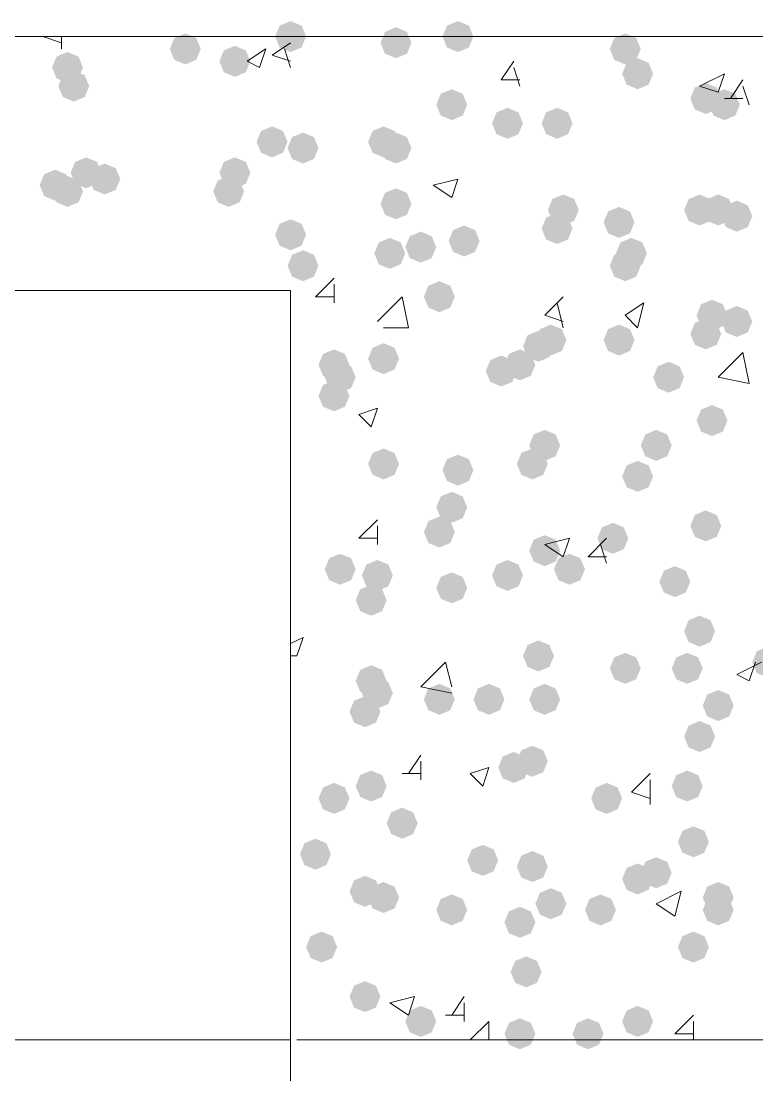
# Model space of a CAD drawing. Header units: millimetres. Extents: x 29 to 95071, y 20 to 67221.
# Drawn here: x 15689 to 16278, y 46276 to 47119 of the extents above; entities that cross this region are included whole.
import ezdxf

# ---------------------------------------------------------------- set-up
doc = ezdxf.new("R2010")
doc.units = ezdxf.units.MM

msp = doc.modelspace()

# ---------------------------------------------------------------- hatches: boundary and pattern name
h = msp.add_hatch(color=7)
h.dxf.hatch_style = 2
h.paths.add_polyline_path([(15904.9, 47094.52), (15896.15, 47098.16), (15892.51, 47106.91), (15896.15, 47115.66), (15904.9, 47119.3), (15913.65, 47115.66), (15917.29, 47106.91), (15913.65, 47098.16)])
h = msp.add_hatch(color=7)
h.dxf.hatch_style = 2
h.paths.add_polyline_path([(16038.73, 47094.52), (16029.98, 47098.16), (16026.34, 47106.91), (16029.98, 47115.66), (16038.73, 47119.3), (16047.48, 47115.66), (16051.12, 47106.91), (16047.48, 47098.16)])
h = msp.add_hatch(color=7)
h.dxf.hatch_style = 2
h.paths.add_polyline_path([(15820.64, 47084.61), (15811.89, 47088.25), (15808.25, 47097), (15811.89, 47105.75), (15820.64, 47109.39), (15829.39, 47105.75), (15833.03, 47097), (15829.39, 47088.25)])
h = msp.add_hatch(color=7)
h.dxf.hatch_style = 2
h.paths.add_polyline_path([(15989.16, 47089.56), (15980.41, 47093.2), (15976.77, 47101.95), (15980.41, 47110.71), (15989.16, 47114.35), (15997.92, 47110.71), (16001.56, 47101.95), (15997.92, 47093.2)])
h = msp.add_hatch(color=7)
h.dxf.hatch_style = 2
h.paths.add_polyline_path([(16172.56, 47084.61), (16163.81, 47088.25), (16160.17, 47097), (16163.81, 47105.75), (16172.56, 47109.39), (16181.31, 47105.75), (16184.95, 47097), (16181.31, 47088.25)])
h = msp.add_hatch(color=7)
h.dxf.hatch_style = 2
h.paths.add_polyline_path([(15860.29, 47074.69), (15851.54, 47078.33), (15847.9, 47087.09), (15851.54, 47095.84), (15860.29, 47099.48), (15869.05, 47095.84), (15872.69, 47087.09), (15869.05, 47078.33)])
h = msp.add_hatch(color=7)
h.dxf.hatch_style = 2
h.paths.add_polyline_path([(15726.47, 47069.74), (15717.72, 47073.38), (15714.08, 47082.13), (15717.72, 47090.88), (15726.47, 47094.52), (15735.22, 47090.88), (15738.86, 47082.13), (15735.22, 47073.38)])
h = msp.add_hatch(color=7)
h.dxf.hatch_style = 2
h.paths.add_polyline_path([(16182.47, 47064.78), (16173.72, 47068.42), (16170.08, 47077.17), (16173.72, 47085.92), (16182.47, 47089.56), (16191.22, 47085.92), (16194.86, 47077.17), (16191.22, 47068.42)])
h = msp.add_hatch(color=7)
h.dxf.hatch_style = 2
h.paths.add_polyline_path([(15731.42, 47054.87), (15722.67, 47058.51), (15719.03, 47067.26), (15722.67, 47076.01), (15731.42, 47079.65), (15740.18, 47076.01), (15743.82, 47067.26), (15740.18, 47058.51)])
h = msp.add_hatch(color=7)
h.dxf.hatch_style = 2
h.paths.add_polyline_path([(16236.99, 47044.95), (16228.24, 47048.59), (16224.6, 47057.35), (16228.24, 47066.1), (16236.99, 47069.74), (16245.74, 47066.1), (16249.38, 47057.35), (16245.74, 47048.59)])
h = msp.add_hatch(color=7)
h.dxf.hatch_style = 2
h.paths.add_polyline_path([(16033.77, 47040), (16025.02, 47043.64), (16021.38, 47052.39), (16025.02, 47061.14), (16033.77, 47064.78), (16042.52, 47061.14), (16046.16, 47052.39), (16042.52, 47043.64)])
h = msp.add_hatch(color=7)
h.dxf.hatch_style = 2
h.paths.add_polyline_path([(16251.86, 47040), (16243.11, 47043.64), (16239.47, 47052.39), (16243.11, 47061.14), (16251.86, 47064.78), (16260.61, 47061.14), (16264.25, 47052.39), (16260.61, 47043.64)])
h = msp.add_hatch(color=7)
h.dxf.hatch_style = 2
h.paths.add_polyline_path([(16078.38, 47025.13), (16069.63, 47028.77), (16065.99, 47037.52), (16069.63, 47046.27), (16078.38, 47049.91), (16087.13, 47046.27), (16090.77, 47037.52), (16087.13, 47028.77)])
h = msp.add_hatch(color=7)
h.dxf.hatch_style = 2
h.paths.add_polyline_path([(16118.03, 47025.13), (16109.28, 47028.77), (16105.64, 47037.52), (16109.28, 47046.27), (16118.03, 47049.91), (16126.79, 47046.27), (16130.43, 47037.52), (16126.79, 47028.77)])
h = msp.add_hatch(color=7)
h.dxf.hatch_style = 2
h.paths.add_polyline_path([(15890.03, 47010.26), (15881.28, 47013.9), (15877.64, 47022.65), (15881.28, 47031.4), (15890.03, 47035.04), (15898.79, 47031.4), (15902.43, 47022.65), (15898.79, 47013.9)])
h = msp.add_hatch(color=7)
h.dxf.hatch_style = 2
h.paths.add_polyline_path([(15979.25, 47010.26), (15970.5, 47013.9), (15966.86, 47022.65), (15970.5, 47031.4), (15979.25, 47035.04), (15988, 47031.4), (15991.64, 47022.65), (15988, 47013.9)])
h = msp.add_hatch(color=7)
h.dxf.hatch_style = 2
h.paths.add_polyline_path([(15914.82, 47005.3), (15906.07, 47008.94), (15902.43, 47017.69), (15906.07, 47026.45), (15914.82, 47030.09), (15923.57, 47026.45), (15927.21, 47017.69), (15923.57, 47008.94)])
h = msp.add_hatch(color=7)
h.dxf.hatch_style = 2
h.paths.add_polyline_path([(15989.16, 47005.3), (15980.41, 47008.94), (15976.77, 47017.69), (15980.41, 47026.45), (15989.16, 47030.09), (15997.92, 47026.45), (16001.56, 47017.69), (15997.92, 47008.94)])
h = msp.add_hatch(color=7)
h.dxf.hatch_style = 2
h.paths.add_polyline_path([(15741.34, 46985.48), (15732.59, 46989.12), (15728.95, 46997.87), (15732.59, 47006.62), (15741.34, 47010.26), (15750.09, 47006.62), (15753.73, 46997.87), (15750.09, 46989.12)])
h = msp.add_hatch(color=7)
h.dxf.hatch_style = 2
h.paths.add_polyline_path([(15860.29, 46985.48), (15851.54, 46989.12), (15847.9, 46997.87), (15851.54, 47006.62), (15860.29, 47010.26), (15869.05, 47006.62), (15872.69, 46997.87), (15869.05, 46989.12)])
h = msp.add_hatch(color=7)
h.dxf.hatch_style = 2
h.paths.add_polyline_path([(15716.55, 46975.56), (15707.8, 46979.2), (15704.16, 46987.95), (15707.8, 46996.71), (15716.55, 47000.35), (15725.31, 46996.71), (15728.95, 46987.95), (15725.31, 46979.2)])
h = msp.add_hatch(color=7)
h.dxf.hatch_style = 2
h.paths.add_polyline_path([(15756.21, 46980.52), (15747.46, 46984.16), (15743.82, 46992.91), (15747.46, 47001.66), (15756.21, 47005.3), (15764.96, 47001.66), (15768.6, 46992.91), (15764.96, 46984.16)])
h = msp.add_hatch(color=7)
h.dxf.hatch_style = 2
h.paths.add_polyline_path([(15726.47, 46970.61), (15717.72, 46974.25), (15714.08, 46983), (15717.72, 46991.75), (15726.47, 46995.39), (15735.22, 46991.75), (15738.86, 46983), (15735.22, 46974.25)])
h = msp.add_hatch(color=7)
h.dxf.hatch_style = 2
h.paths.add_polyline_path([(15855.34, 46970.61), (15846.59, 46974.25), (15842.95, 46983), (15846.59, 46991.75), (15855.34, 46995.39), (15864.09, 46991.75), (15867.73, 46983), (15864.09, 46974.25)])
h = msp.add_hatch(color=7)
h.dxf.hatch_style = 2
h.paths.add_polyline_path([(15989.16, 46960.69), (15980.41, 46964.33), (15976.77, 46973.08), (15980.41, 46981.84), (15989.16, 46985.48), (15997.92, 46981.84), (16001.56, 46973.08), (15997.92, 46964.33)])
h = msp.add_hatch(color=7)
h.dxf.hatch_style = 2
h.paths.add_polyline_path([(16122.99, 46955.74), (16114.24, 46959.38), (16110.6, 46968.13), (16114.24, 46976.88), (16122.99, 46980.52), (16131.74, 46976.88), (16135.38, 46968.13), (16131.74, 46959.38)])
h = msp.add_hatch(color=7)
h.dxf.hatch_style = 2
h.paths.add_polyline_path([(16232.04, 46955.74), (16223.28, 46959.38), (16219.64, 46968.13), (16223.28, 46976.88), (16232.04, 46980.52), (16240.79, 46976.88), (16244.43, 46968.13), (16240.79, 46959.38)])
h = msp.add_hatch(color=7)
h.dxf.hatch_style = 2
h.paths.add_polyline_path([(16246.9, 46955.74), (16238.15, 46959.38), (16234.51, 46968.13), (16238.15, 46976.88), (16246.9, 46980.52), (16255.66, 46976.88), (16259.3, 46968.13), (16255.66, 46959.38)])
h = msp.add_hatch(color=7)
h.dxf.hatch_style = 2
h.paths.add_polyline_path([(16261.77, 46950.78), (16253.02, 46954.42), (16249.38, 46963.17), (16253.02, 46971.92), (16261.77, 46975.56), (16270.53, 46971.92), (16274.17, 46963.17), (16270.53, 46954.42)])
h = msp.add_hatch(color=7)
h.dxf.hatch_style = 2
h.paths.add_polyline_path([(16118.03, 46940.87), (16109.28, 46944.51), (16105.64, 46953.26), (16109.28, 46962.01), (16118.03, 46965.65), (16126.79, 46962.01), (16130.43, 46953.26), (16126.79, 46944.51)])
h = msp.add_hatch(color=7)
h.dxf.hatch_style = 2
h.paths.add_polyline_path([(16167.6, 46945.82), (16158.85, 46949.46), (16155.21, 46958.22), (16158.85, 46966.97), (16167.6, 46970.61), (16176.35, 46966.97), (16179.99, 46958.22), (16176.35, 46949.46)])
h = msp.add_hatch(color=7)
h.dxf.hatch_style = 2
h.paths.add_polyline_path([(15904.9, 46935.91), (15896.15, 46939.55), (15892.51, 46948.3), (15896.15, 46957.05), (15904.9, 46960.69), (15913.65, 46957.05), (15917.29, 46948.3), (15913.65, 46939.55)])
h = msp.add_hatch(color=7)
h.dxf.hatch_style = 2
h.paths.add_polyline_path([(16043.69, 46930.95), (16034.94, 46934.59), (16031.3, 46943.35), (16034.94, 46952.1), (16043.69, 46955.74), (16052.44, 46952.1), (16056.08, 46943.35), (16052.44, 46934.59)])
h = msp.add_hatch(color=7)
h.dxf.hatch_style = 2
h.paths.add_polyline_path([(16008.99, 46926), (16000.24, 46929.64), (15996.6, 46938.39), (16000.24, 46947.14), (16008.99, 46950.78), (16017.74, 46947.14), (16021.38, 46938.39), (16017.74, 46929.64)])
h = msp.add_hatch(color=7)
h.dxf.hatch_style = 2
h.paths.add_polyline_path([(15984.21, 46921.04), (15975.46, 46924.68), (15971.82, 46933.43), (15975.46, 46942.18), (15984.21, 46945.82), (15992.96, 46942.18), (15996.6, 46933.43), (15992.96, 46924.68)])
h = msp.add_hatch(color=7)
h.dxf.hatch_style = 2
h.paths.add_polyline_path([(16177.51, 46921.04), (16168.76, 46924.68), (16165.12, 46933.43), (16168.76, 46942.18), (16177.51, 46945.82), (16186.26, 46942.18), (16189.9, 46933.43), (16186.26, 46924.68)])
h = msp.add_hatch(color=7)
h.dxf.hatch_style = 2
h.paths.add_polyline_path([(15914.82, 46911.13), (15906.07, 46914.77), (15902.43, 46923.52), (15906.07, 46932.27), (15914.82, 46935.91), (15923.57, 46932.27), (15927.21, 46923.52), (15923.57, 46914.77)])
h = msp.add_hatch(color=7)
h.dxf.hatch_style = 2
h.paths.add_polyline_path([(16172.56, 46911.13), (16163.81, 46914.77), (16160.17, 46923.52), (16163.81, 46932.27), (16172.56, 46935.91), (16181.31, 46932.27), (16184.95, 46923.52), (16181.31, 46914.77)])
h = msp.add_hatch(color=7)
h.dxf.hatch_style = 2
h.paths.add_polyline_path([(16023.86, 46886.35), (16015.11, 46889.99), (16011.47, 46898.74), (16015.11, 46907.49), (16023.86, 46911.13), (16032.61, 46907.49), (16036.25, 46898.74), (16032.61, 46889.99)])
h = msp.add_hatch(color=7)
h.dxf.hatch_style = 2
h.paths.add_polyline_path([(16241.95, 46871.48), (16233.2, 46875.12), (16229.56, 46883.87), (16233.2, 46892.62), (16241.95, 46896.26), (16250.7, 46892.62), (16254.34, 46883.87), (16250.7, 46875.12)])
h = msp.add_hatch(color=7)
h.dxf.hatch_style = 2
h.paths.add_polyline_path([(16261.77, 46866.52), (16253.02, 46870.16), (16249.38, 46878.91), (16253.02, 46887.66), (16261.77, 46891.3), (16270.53, 46887.66), (16274.17, 46878.91), (16270.53, 46870.16)])
h = msp.add_hatch(color=7)
h.dxf.hatch_style = 2
h.paths.add_polyline_path([(16236.99, 46856.61), (16228.24, 46860.25), (16224.6, 46869), (16228.24, 46877.75), (16236.99, 46881.39), (16245.74, 46877.75), (16249.38, 46869), (16245.74, 46860.25)])
h = msp.add_hatch(color=7)
h.dxf.hatch_style = 2
h.paths.add_polyline_path([(16103.17, 46846.69), (16094.41, 46850.33), (16090.77, 46859.08), (16094.41, 46867.84), (16103.17, 46871.48), (16111.92, 46867.84), (16115.56, 46859.08), (16111.92, 46850.33)])
h = msp.add_hatch(color=7)
h.dxf.hatch_style = 2
h.paths.add_polyline_path([(16113.08, 46851.65), (16104.33, 46855.29), (16100.69, 46864.04), (16104.33, 46872.79), (16113.08, 46876.43), (16121.83, 46872.79), (16125.47, 46864.04), (16121.83, 46855.29)])
h = msp.add_hatch(color=7)
h.dxf.hatch_style = 2
h.paths.add_polyline_path([(16167.6, 46851.65), (16158.85, 46855.29), (16155.21, 46864.04), (16158.85, 46872.79), (16167.6, 46876.43), (16176.35, 46872.79), (16179.99, 46864.04), (16176.35, 46855.29)])
h = msp.add_hatch(color=7)
h.dxf.hatch_style = 2
h.paths.add_polyline_path([(15939.6, 46831.82), (15930.85, 46835.46), (15927.21, 46844.21), (15930.85, 46852.97), (15939.6, 46856.61), (15948.35, 46852.97), (15951.99, 46844.21), (15948.35, 46835.46)])
h = msp.add_hatch(color=7)
h.dxf.hatch_style = 2
h.paths.add_polyline_path([(15979.25, 46836.78), (15970.5, 46840.42), (15966.86, 46849.17), (15970.5, 46857.92), (15979.25, 46861.56), (15988, 46857.92), (15991.64, 46849.17), (15988, 46840.42)])
h = msp.add_hatch(color=7)
h.dxf.hatch_style = 2
h.paths.add_polyline_path([(16088.3, 46831.82), (16079.54, 46835.46), (16075.9, 46844.21), (16079.54, 46852.97), (16088.3, 46856.61), (16097.05, 46852.97), (16100.69, 46844.21), (16097.05, 46835.46)])
h = msp.add_hatch(color=7)
h.dxf.hatch_style = 2
h.paths.add_polyline_path([(15944.56, 46821.91), (15935.8, 46825.55), (15932.16, 46834.3), (15935.8, 46843.05), (15944.56, 46846.69), (15953.31, 46843.05), (15956.95, 46834.3), (15953.31, 46825.55)])
h = msp.add_hatch(color=7)
h.dxf.hatch_style = 2
h.paths.add_polyline_path([(16073.43, 46826.87), (16064.67, 46830.51), (16061.03, 46839.26), (16064.67, 46848.01), (16073.43, 46851.65), (16082.18, 46848.01), (16085.82, 46839.26), (16082.18, 46830.51)])
h = msp.add_hatch(color=7)
h.dxf.hatch_style = 2
h.paths.add_polyline_path([(16207.25, 46821.91), (16198.5, 46825.55), (16194.86, 46834.3), (16198.5, 46843.05), (16207.25, 46846.69), (16216, 46843.05), (16219.64, 46834.3), (16216, 46825.55)])
h = msp.add_hatch(color=7)
h.dxf.hatch_style = 2
h.paths.add_polyline_path([(15939.6, 46807.04), (15930.85, 46810.68), (15927.21, 46819.43), (15930.85, 46828.18), (15939.6, 46831.82), (15948.35, 46828.18), (15951.99, 46819.43), (15948.35, 46810.68)])
h = msp.add_hatch(color=7)
h.dxf.hatch_style = 2
h.paths.add_polyline_path([(16241.95, 46787.21), (16233.2, 46790.85), (16229.56, 46799.61), (16233.2, 46808.36), (16241.95, 46812), (16250.7, 46808.36), (16254.34, 46799.61), (16250.7, 46790.85)])
h = msp.add_hatch(color=7)
h.dxf.hatch_style = 2
h.paths.add_polyline_path([(16108.12, 46767.39), (16099.37, 46771.03), (16095.73, 46779.78), (16099.37, 46788.53), (16108.12, 46792.17), (16116.87, 46788.53), (16120.51, 46779.78), (16116.87, 46771.03)])
h = msp.add_hatch(color=7)
h.dxf.hatch_style = 2
h.paths.add_polyline_path([(16197.34, 46767.39), (16188.59, 46771.03), (16184.95, 46779.78), (16188.59, 46788.53), (16197.34, 46792.17), (16206.09, 46788.53), (16209.73, 46779.78), (16206.09, 46771.03)])
h = msp.add_hatch(color=7)
h.dxf.hatch_style = 2
h.paths.add_polyline_path([(15979.25, 46752.52), (15970.5, 46756.16), (15966.86, 46764.91), (15970.5, 46773.66), (15979.25, 46777.3), (15988, 46773.66), (15991.64, 46764.91), (15988, 46756.16)])
h = msp.add_hatch(color=7)
h.dxf.hatch_style = 2
h.paths.add_polyline_path([(16038.73, 46747.56), (16029.98, 46751.2), (16026.34, 46759.95), (16029.98, 46768.7), (16038.73, 46772.34), (16047.48, 46768.7), (16051.12, 46759.95), (16047.48, 46751.2)])
h = msp.add_hatch(color=7)
h.dxf.hatch_style = 2
h.paths.add_polyline_path([(16098.21, 46752.52), (16089.46, 46756.16), (16085.82, 46764.91), (16089.46, 46773.66), (16098.21, 46777.3), (16106.96, 46773.66), (16110.6, 46764.91), (16106.96, 46756.16)])
h = msp.add_hatch(color=7)
h.dxf.hatch_style = 2
h.paths.add_polyline_path([(16182.47, 46742.61), (16173.72, 46746.25), (16170.08, 46755), (16173.72, 46763.75), (16182.47, 46767.39), (16191.22, 46763.75), (16194.86, 46755), (16191.22, 46746.25)])
h = msp.add_hatch(color=7)
h.dxf.hatch_style = 2
h.paths.add_polyline_path([(16033.77, 46717.82), (16025.02, 46721.46), (16021.38, 46730.21), (16025.02, 46738.97), (16033.77, 46742.61), (16042.52, 46738.97), (16046.16, 46730.21), (16042.52, 46721.46)])
h = msp.add_hatch(color=7)
h.dxf.hatch_style = 2
h.paths.add_polyline_path([(16023.86, 46698), (16015.11, 46701.64), (16011.47, 46710.39), (16015.11, 46719.14), (16023.86, 46722.78), (16032.61, 46719.14), (16036.25, 46710.39), (16032.61, 46701.64)])
h = msp.add_hatch(color=7)
h.dxf.hatch_style = 2
h.paths.add_polyline_path([(16236.99, 46702.95), (16228.24, 46706.59), (16224.6, 46715.34), (16228.24, 46724.1), (16236.99, 46727.74), (16245.74, 46724.1), (16249.38, 46715.34), (16245.74, 46706.59)])
h = msp.add_hatch(color=7)
h.dxf.hatch_style = 2
h.paths.add_polyline_path([(16162.64, 46693.04), (16153.89, 46696.68), (16150.25, 46705.43), (16153.89, 46714.18), (16162.64, 46717.82), (16171.39, 46714.18), (16175.03, 46705.43), (16171.39, 46696.68)])
h = msp.add_hatch(color=7)
h.dxf.hatch_style = 2
h.paths.add_polyline_path([(16108.12, 46683.13), (16099.37, 46686.77), (16095.73, 46695.52), (16099.37, 46704.27), (16108.12, 46707.91), (16116.87, 46704.27), (16120.51, 46695.52), (16116.87, 46686.77)])
h = msp.add_hatch(color=7)
h.dxf.hatch_style = 2
h.paths.add_polyline_path([(15944.56, 46668.26), (15935.8, 46671.9), (15932.16, 46680.65), (15935.8, 46689.4), (15944.56, 46693.04), (15953.31, 46689.4), (15956.95, 46680.65), (15953.31, 46671.9)])
h = msp.add_hatch(color=7)
h.dxf.hatch_style = 2
h.paths.add_polyline_path([(15974.3, 46663.3), (15965.54, 46666.94), (15961.9, 46675.69), (15965.54, 46684.44), (15974.3, 46688.08), (15983.05, 46684.44), (15986.69, 46675.69), (15983.05, 46666.94)])
h = msp.add_hatch(color=7)
h.dxf.hatch_style = 2
h.paths.add_polyline_path([(16078.38, 46663.3), (16069.63, 46666.94), (16065.99, 46675.69), (16069.63, 46684.44), (16078.38, 46688.08), (16087.13, 46684.44), (16090.77, 46675.69), (16087.13, 46666.94)])
h = msp.add_hatch(color=7)
h.dxf.hatch_style = 2
h.paths.add_polyline_path([(16127.95, 46668.26), (16119.2, 46671.9), (16115.56, 46680.65), (16119.2, 46689.4), (16127.95, 46693.04), (16136.7, 46689.4), (16140.34, 46680.65), (16136.7, 46671.9)])
h = msp.add_hatch(color=7)
h.dxf.hatch_style = 2
h.paths.add_polyline_path([(16033.77, 46653.39), (16025.02, 46657.03), (16021.38, 46665.78), (16025.02, 46674.53), (16033.77, 46678.17), (16042.52, 46674.53), (16046.16, 46665.78), (16042.52, 46657.03)])
h = msp.add_hatch(color=7)
h.dxf.hatch_style = 2
h.paths.add_polyline_path([(16212.21, 46658.34), (16203.46, 46661.98), (16199.82, 46670.74), (16203.46, 46679.49), (16212.21, 46683.13), (16220.96, 46679.49), (16224.6, 46670.74), (16220.96, 46661.98)])
h = msp.add_hatch(color=7)
h.dxf.hatch_style = 2
h.paths.add_polyline_path([(15969.34, 46643.47), (15960.59, 46647.11), (15956.95, 46655.87), (15960.59, 46664.62), (15969.34, 46668.26), (15978.09, 46664.62), (15981.73, 46655.87), (15978.09, 46647.11)])
h = msp.add_hatch(color=7)
h.dxf.hatch_style = 2
h.paths.add_polyline_path([(16232.04, 46618.69), (16223.28, 46622.33), (16219.64, 46631.08), (16223.28, 46639.83), (16232.04, 46643.47), (16240.79, 46639.83), (16244.43, 46631.08), (16240.79, 46622.33)])
h = msp.add_hatch(color=7)
h.dxf.hatch_style = 2
h.paths.add_polyline_path([(16103.17, 46598.87), (16094.41, 46602.51), (16090.77, 46611.26), (16094.41, 46620.01), (16103.17, 46623.65), (16111.92, 46620.01), (16115.56, 46611.26), (16111.92, 46602.51)])
h = msp.add_hatch(color=7)
h.dxf.hatch_style = 2
h.paths.add_polyline_path([(16286.56, 46593.91), (16277.81, 46597.55), (16274.17, 46606.3), (16277.81, 46615.05), (16286.56, 46618.69), (16295.31, 46615.05), (16298.95, 46606.3), (16295.31, 46597.55)])
h = msp.add_hatch(color=7)
h.dxf.hatch_style = 2
h.paths.add_polyline_path([(16172.56, 46588.95), (16163.81, 46592.59), (16160.17, 46601.34), (16163.81, 46610.1), (16172.56, 46613.74), (16181.31, 46610.1), (16184.95, 46601.34), (16181.31, 46592.59)])
h = msp.add_hatch(color=7)
h.dxf.hatch_style = 2
h.paths.add_polyline_path([(16222.12, 46588.95), (16213.37, 46592.59), (16209.73, 46601.34), (16213.37, 46610.1), (16222.12, 46613.74), (16230.87, 46610.1), (16234.51, 46601.34), (16230.87, 46592.59)])
h = msp.add_hatch(color=7)
h.dxf.hatch_style = 2
h.paths.add_polyline_path([(15969.34, 46579.04), (15960.59, 46582.68), (15956.95, 46591.43), (15960.59, 46600.18), (15969.34, 46603.82), (15978.09, 46600.18), (15981.73, 46591.43), (15978.09, 46582.68)])
h = msp.add_hatch(color=7)
h.dxf.hatch_style = 2
h.paths.add_polyline_path([(15974.3, 46569.13), (15965.54, 46572.77), (15961.9, 46581.52), (15965.54, 46590.27), (15974.3, 46593.91), (15983.05, 46590.27), (15986.69, 46581.52), (15983.05, 46572.77)])
h = msp.add_hatch(color=7)
h.dxf.hatch_style = 2
h.paths.add_polyline_path([(16023.86, 46564.17), (16015.11, 46567.81), (16011.47, 46576.56), (16015.11, 46585.31), (16023.86, 46588.95), (16032.61, 46585.31), (16036.25, 46576.56), (16032.61, 46567.81)])
h = msp.add_hatch(color=7)
h.dxf.hatch_style = 2
h.paths.add_polyline_path([(16063.51, 46564.17), (16054.76, 46567.81), (16051.12, 46576.56), (16054.76, 46585.31), (16063.51, 46588.95), (16072.26, 46585.31), (16075.9, 46576.56), (16072.26, 46567.81)])
h = msp.add_hatch(color=7)
h.dxf.hatch_style = 2
h.paths.add_polyline_path([(16108.12, 46564.17), (16099.37, 46567.81), (16095.73, 46576.56), (16099.37, 46585.31), (16108.12, 46588.95), (16116.87, 46585.31), (16120.51, 46576.56), (16116.87, 46567.81)])
h = msp.add_hatch(color=7)
h.dxf.hatch_style = 2
h.paths.add_polyline_path([(15964.38, 46554.26), (15955.63, 46557.9), (15951.99, 46566.65), (15955.63, 46575.4), (15964.38, 46579.04), (15973.13, 46575.4), (15976.77, 46566.65), (15973.13, 46557.9)])
h = msp.add_hatch(color=7)
h.dxf.hatch_style = 2
h.paths.add_polyline_path([(16246.9, 46559.21), (16238.15, 46562.85), (16234.51, 46571.6), (16238.15, 46580.36), (16246.9, 46584), (16255.66, 46580.36), (16259.3, 46571.6), (16255.66, 46562.85)])
h = msp.add_hatch(color=7)
h.dxf.hatch_style = 2
h.paths.add_polyline_path([(16232.04, 46534.43), (16223.28, 46538.07), (16219.64, 46546.82), (16223.28, 46555.57), (16232.04, 46559.21), (16240.79, 46555.57), (16244.43, 46546.82), (16240.79, 46538.07)])
h = msp.add_hatch(color=7)
h.dxf.hatch_style = 2
h.paths.add_polyline_path([(16232.04, 46534.43), (16223.28, 46538.07), (16219.64, 46546.82), (16223.28, 46555.57), (16232.04, 46559.21), (16240.79, 46555.57), (16244.43, 46546.82), (16240.79, 46538.07)])
h = msp.add_hatch(color=7)
h.dxf.hatch_style = 2
h.paths.add_polyline_path([(16083.34, 46509.65), (16074.59, 46513.29), (16070.95, 46522.04), (16074.59, 46530.79), (16083.34, 46534.43), (16092.09, 46530.79), (16095.73, 46522.04), (16092.09, 46513.29)])
h = msp.add_hatch(color=7)
h.dxf.hatch_style = 2
h.paths.add_polyline_path([(16098.21, 46514.6), (16089.46, 46518.24), (16085.82, 46527), (16089.46, 46535.75), (16098.21, 46539.39), (16106.96, 46535.75), (16110.6, 46527), (16106.96, 46518.24)])
h = msp.add_hatch(color=7)
h.dxf.hatch_style = 2
h.paths.add_polyline_path([(15969.34, 46494.78), (15960.59, 46498.42), (15956.95, 46507.17), (15960.59, 46515.92), (15969.34, 46519.56), (15978.09, 46515.92), (15981.73, 46507.17), (15978.09, 46498.42)])
h = msp.add_hatch(color=7)
h.dxf.hatch_style = 2
h.paths.add_polyline_path([(16222.12, 46494.78), (16213.37, 46498.42), (16209.73, 46507.17), (16213.37, 46515.92), (16222.12, 46519.56), (16230.87, 46515.92), (16234.51, 46507.17), (16230.87, 46498.42)])
h = msp.add_hatch(color=7)
h.dxf.hatch_style = 2
h.paths.add_polyline_path([(15939.6, 46484.87), (15930.85, 46488.51), (15927.21, 46497.26), (15930.85, 46506.01), (15939.6, 46509.65), (15948.35, 46506.01), (15951.99, 46497.26), (15948.35, 46488.51)])
h = msp.add_hatch(color=7)
h.dxf.hatch_style = 2
h.paths.add_polyline_path([(16157.69, 46484.87), (16148.94, 46488.51), (16145.3, 46497.26), (16148.94, 46506.01), (16157.69, 46509.65), (16166.44, 46506.01), (16170.08, 46497.26), (16166.44, 46488.51)])
h = msp.add_hatch(color=7)
h.dxf.hatch_style = 2
h.paths.add_polyline_path([(15994.12, 46465.04), (15985.37, 46468.68), (15981.73, 46477.43), (15985.37, 46486.18), (15994.12, 46489.82), (16002.87, 46486.18), (16006.51, 46477.43), (16002.87, 46468.68)])
h = msp.add_hatch(color=7)
h.dxf.hatch_style = 2
h.paths.add_polyline_path([(16227.08, 46450.17), (16218.33, 46453.81), (16214.69, 46462.56), (16218.33, 46471.31), (16227.08, 46474.95), (16235.83, 46471.31), (16239.47, 46462.56), (16235.83, 46453.81)])
h = msp.add_hatch(color=7)
h.dxf.hatch_style = 2
h.paths.add_polyline_path([(15924.73, 46440.26), (15915.98, 46443.9), (15912.34, 46452.65), (15915.98, 46461.4), (15924.73, 46465.04), (15933.48, 46461.4), (15937.12, 46452.65), (15933.48, 46443.9)])
h = msp.add_hatch(color=7)
h.dxf.hatch_style = 2
h.paths.add_polyline_path([(16058.56, 46435.3), (16049.8, 46438.94), (16046.16, 46447.69), (16049.8, 46456.44), (16058.56, 46460.08), (16067.31, 46456.44), (16070.95, 46447.69), (16067.31, 46438.94)])
h = msp.add_hatch(color=7)
h.dxf.hatch_style = 2
h.paths.add_polyline_path([(16098.21, 46430.34), (16089.46, 46433.98), (16085.82, 46442.73), (16089.46, 46451.49), (16098.21, 46455.13), (16106.96, 46451.49), (16110.6, 46442.73), (16106.96, 46433.98)])
h = msp.add_hatch(color=7)
h.dxf.hatch_style = 2
h.paths.add_polyline_path([(16197.34, 46425.39), (16188.59, 46429.03), (16184.95, 46437.78), (16188.59, 46446.53), (16197.34, 46450.17), (16206.09, 46446.53), (16209.73, 46437.78), (16206.09, 46429.03)])
h = msp.add_hatch(color=7)
h.dxf.hatch_style = 2
h.paths.add_polyline_path([(16182.47, 46420.43), (16173.72, 46424.07), (16170.08, 46432.82), (16173.72, 46441.57), (16182.47, 46445.21), (16191.22, 46441.57), (16194.86, 46432.82), (16191.22, 46424.07)])
h = msp.add_hatch(color=7)
h.dxf.hatch_style = 2
h.paths.add_polyline_path([(15964.38, 46410.52), (15955.63, 46414.16), (15951.99, 46422.91), (15955.63, 46431.66), (15964.38, 46435.3), (15973.13, 46431.66), (15976.77, 46422.91), (15973.13, 46414.16)])
h = msp.add_hatch(color=7)
h.dxf.hatch_style = 2
h.paths.add_polyline_path([(15979.25, 46405.56), (15970.5, 46409.2), (15966.86, 46417.95), (15970.5, 46426.7), (15979.25, 46430.34), (15988, 46426.7), (15991.64, 46417.95), (15988, 46409.2)])
h = msp.add_hatch(color=7)
h.dxf.hatch_style = 2
h.paths.add_polyline_path([(16113.08, 46400.6), (16104.33, 46404.24), (16100.69, 46413), (16104.33, 46421.75), (16113.08, 46425.39), (16121.83, 46421.75), (16125.47, 46413), (16121.83, 46404.24)])
h = msp.add_hatch(color=7)
h.dxf.hatch_style = 2
h.paths.add_polyline_path([(16246.9, 46405.56), (16238.15, 46409.2), (16234.51, 46417.95), (16238.15, 46426.7), (16246.9, 46430.34), (16255.66, 46426.7), (16259.3, 46417.95), (16255.66, 46409.2)])
h = msp.add_hatch(color=7)
h.dxf.hatch_style = 2
h.paths.add_polyline_path([(16033.77, 46395.65), (16025.02, 46399.29), (16021.38, 46408.04), (16025.02, 46416.79), (16033.77, 46420.43), (16042.52, 46416.79), (16046.16, 46408.04), (16042.52, 46399.29)])
h = msp.add_hatch(color=7)
h.dxf.hatch_style = 2
h.paths.add_polyline_path([(16152.73, 46395.65), (16143.98, 46399.29), (16140.34, 46408.04), (16143.98, 46416.79), (16152.73, 46420.43), (16161.48, 46416.79), (16165.12, 46408.04), (16161.48, 46399.29)])
h = msp.add_hatch(color=7)
h.dxf.hatch_style = 2
h.paths.add_polyline_path([(16246.9, 46395.65), (16238.15, 46399.29), (16234.51, 46408.04), (16238.15, 46416.79), (16246.9, 46420.43), (16255.66, 46416.79), (16259.3, 46408.04), (16255.66, 46399.29)])
h = msp.add_hatch(color=7)
h.dxf.hatch_style = 2
h.paths.add_polyline_path([(16088.3, 46385.73), (16079.54, 46389.37), (16075.9, 46398.13), (16079.54, 46406.88), (16088.3, 46410.52), (16097.05, 46406.88), (16100.69, 46398.13), (16097.05, 46389.37)])
h = msp.add_hatch(color=7)
h.dxf.hatch_style = 2
h.paths.add_polyline_path([(15929.69, 46365.91), (15920.93, 46369.55), (15917.29, 46378.3), (15920.93, 46387.05), (15929.69, 46390.69), (15938.44, 46387.05), (15942.08, 46378.3), (15938.44, 46369.55)])
h = msp.add_hatch(color=7)
h.dxf.hatch_style = 2
h.paths.add_polyline_path([(16227.08, 46365.91), (16218.33, 46369.55), (16214.69, 46378.3), (16218.33, 46387.05), (16227.08, 46390.69), (16235.83, 46387.05), (16239.47, 46378.3), (16235.83, 46369.55)])
h = msp.add_hatch(color=7)
h.dxf.hatch_style = 2
h.paths.add_polyline_path([(16093.25, 46346.08), (16084.5, 46349.72), (16080.86, 46358.47), (16084.5, 46367.22), (16093.25, 46370.86), (16102, 46367.22), (16105.64, 46358.47), (16102, 46349.72)])
h = msp.add_hatch(color=7)
h.dxf.hatch_style = 2
h.paths.add_polyline_path([(15964.38, 46326.26), (15955.63, 46329.9), (15951.99, 46338.65), (15955.63, 46347.4), (15964.38, 46351.04), (15973.13, 46347.4), (15976.77, 46338.65), (15973.13, 46329.9)])
h = msp.add_hatch(color=7)
h.dxf.hatch_style = 2
h.paths.add_polyline_path([(16008.99, 46306.43), (16000.24, 46310.07), (15996.6, 46318.82), (16000.24, 46327.57), (16008.99, 46331.21), (16017.74, 46327.57), (16021.38, 46318.82), (16017.74, 46310.07)])
h = msp.add_hatch(color=7)
h.dxf.hatch_style = 2
h.paths.add_polyline_path([(16182.47, 46306.43), (16173.72, 46310.07), (16170.08, 46318.82), (16173.72, 46327.57), (16182.47, 46331.21), (16191.22, 46327.57), (16194.86, 46318.82), (16191.22, 46310.07)])
h = msp.add_hatch(color=7)
h.dxf.hatch_style = 2
h.paths.add_polyline_path([(16088.3, 46296.52), (16079.54, 46300.16), (16075.9, 46308.91), (16079.54, 46317.66), (16088.3, 46321.3), (16097.05, 46317.66), (16100.69, 46308.91), (16097.05, 46300.16)])
h = msp.add_hatch(color=7)
h.dxf.hatch_style = 2
h.paths.add_polyline_path([(16142.82, 46296.52), (16134.07, 46300.16), (16130.43, 46308.91), (16134.07, 46317.66), (16142.82, 46321.3), (16151.57, 46317.66), (16155.21, 46308.91), (16151.57, 46300.16)])

# ---------------------------------------------------------------- linework, layer by layer
at = {"color": 7, "lineweight": 0}
for points in [[(13956.98, 47106.91), (18854.05, 47106.91)], [(15706.64, 47106.91), (15711.6, 47106.91)], [(15706.64, 47106.91), (15721.51, 47101.95)], [(15721.51, 47097), (15721.51, 47106.91)], [(15890.03, 47092.04), (15904.9, 47101.95)], [(15870.21, 47087.09), (15885.08, 47097)], [(15880.12, 47082.13), (15885.08, 47097)], [(15890.03, 47092.04), (15904.9, 47087.09)], [(15904.9, 47082.13), (15899.95, 47097)], [(15870.21, 47087.09), (15880.12, 47082.13)], [(16073.43, 47072.22), (16083.34, 47087.09)], [(16088.3, 47067.26), (16083.34, 47082.13)], [(16232.04, 47067.26), (16251.86, 47077.17)], [(16246.9, 47062.3), (16251.86, 47077.17)], [(16073.43, 47072.22), (16088.3, 47072.22)], [(16232.04, 47067.26), (16246.9, 47062.3)], [(16256.82, 47057.35), (16266.73, 47072.22)], [(16271.69, 47052.39), (16266.73, 47067.26)], [(16251.86, 47057.35), (16266.73, 47057.35)], [(16018.9, 46987.95), (16038.73, 46992.91)], [(16033.77, 46978.04), (16038.73, 46992.91)], [(16018.9, 46987.95), (16033.77, 46978.04)], [(15924.73, 46898.74), (15939.6, 46913.61)], [(15939.6, 46893.78), (15939.6, 46908.65)], [(14155.24, 46903.69), (15904.9, 46903.69)], [(15904.9, 42903.76), (15904.9, 46903.69)], [(15924.73, 46898.74), (15939.6, 46898.74)], [(15974.3, 46878.91), (15994.12, 46898.74)], [(15999.08, 46873.95), (15994.12, 46898.74)], [(16108.12, 46883.87), (16122.99, 46898.74)], [(16122.99, 46873.95), (16118.03, 46893.78)], [(16172.56, 46883.87), (16187.43, 46893.78)], [(16182.47, 46873.95), (16187.43, 46893.78)], [(16108.12, 46883.87), (16122.99, 46878.91)], [(16172.56, 46883.87), (16182.47, 46873.95)], [(15979.25, 46873.95), (15999.08, 46873.95)], [(16246.9, 46834.3), (16266.73, 46854.13)], [(16271.69, 46829.35), (16266.73, 46854.13)], [(16246.9, 46834.3), (16271.69, 46829.35)], [(15959.43, 46804.56), (15974.3, 46809.52)], [(15959.43, 46804.56), (15969.34, 46794.65)], [(15969.34, 46794.65), (15974.3, 46809.52)], [(15959.43, 46705.43), (15974.3, 46720.3)], [(15974.3, 46700.47), (15974.3, 46715.34)], [(15959.43, 46705.43), (15974.3, 46705.43)], [(16108.12, 46700.47), (16127.95, 46705.43)], [(16122.99, 46690.56), (16127.95, 46705.43)], [(16142.82, 46690.56), (16157.69, 46705.43)], [(16108.12, 46700.47), (16122.99, 46690.56)], [(16157.69, 46685.61), (16152.73, 46700.47)], [(16142.82, 46690.56), (16157.69, 46690.56)], [(15904.9, 46621.17), (15914.82, 46626.13)], [(15909.86, 46611.26), (15914.82, 46626.13)], [(15904.9, 46611.26), (15909.86, 46611.26)], [(16008.99, 46586.47), (16028.82, 46606.3)], [(16033.77, 46586.47), (16028.82, 46606.3)], [(16261.77, 46596.39), (16281.6, 46606.3)], [(16271.69, 46591.43), (16276.64, 46606.3)], [(16261.77, 46596.39), (16271.69, 46591.43)], [(16008.99, 46586.47), (16033.77, 46581.52)], [(15999.08, 46517.08), (16008.99, 46531.95)], [(16008.99, 46512.13), (16008.99, 46527)], [(15994.12, 46517.08), (16008.99, 46517.08)], [(16048.64, 46517.08), (16063.51, 46522.04)], [(16048.64, 46517.08), (16058.56, 46507.17)], [(16058.56, 46507.17), (16063.51, 46522.04)], [(16177.51, 46502.21), (16192.38, 46517.08)], [(16192.38, 46492.3), (16192.38, 46512.13)], [(16177.51, 46502.21), (16192.38, 46497.26)], [(16197.34, 46413), (16217.17, 46422.91)], [(16212.21, 46403.08), (16217.17, 46422.91)], [(16197.34, 46413), (16212.21, 46403.08)], [(15984.21, 46333.69), (16004.03, 46338.65)], [(15984.21, 46333.69), (15999.08, 46323.78)], [(15999.08, 46323.78), (16004.03, 46338.65)], [(16033.77, 46323.78), (16043.69, 46338.65)], [(16043.69, 46318.82), (16043.69, 46333.69)], [(16028.82, 46323.78), (16043.69, 46323.78)], [(16212.21, 46308.91), (16227.08, 46323.78)], [(16048.64, 46303.95), (16063.51, 46318.82)], [(16063.51, 46303.95), (16063.51, 46318.82)], [(16227.08, 46303.95), (16227.08, 46318.82)], [(16212.21, 46308.91), (16227.08, 46308.91)], [(10908.71, 46303.95), (15904.9, 46303.95)], [(15909.86, 46303.95), (16911.08, 46303.95)]]:
    msp.add_lwpolyline(points, dxfattribs=at)

doc.saveas('drawing.dxf')
